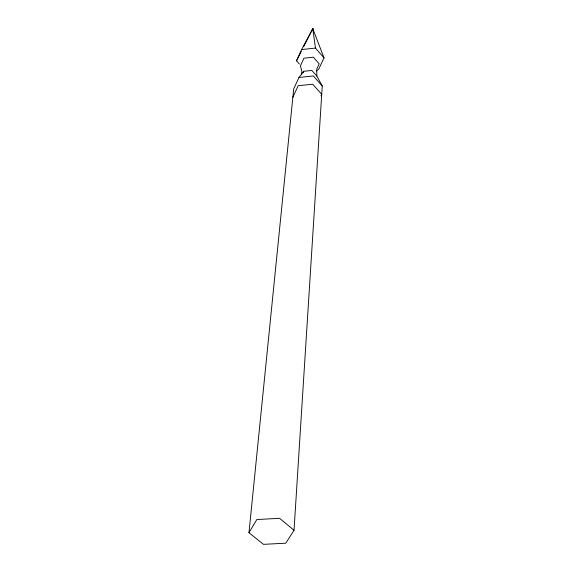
<?xml version="1.0" encoding="UTF-8"?>
<svg xmlns="http://www.w3.org/2000/svg" width="573" height="573" viewBox="0 0 573 573"><rect width="100%" height="100%" fill="white"/><g stroke="black" fill="none" stroke-linecap="round" stroke-linejoin="round"><path stroke-width="0.86" d="M294.028 530.261L322.248 85.986L316.848 76.087L311.834 70.436L303.776 71.281L298.963 77.462L293.691 88.951L248.969 532.675L263.48 544.35L285.791 543.183L294.028 530.261L279.588 518.3L256.833 519.546L248.969 532.675M312.636 30.405L312.779 28.65L324.031 57.88L318.803 69.039L316.275 70.959M301.348 74.676L301.907 71.582L300.438 65.845L303.926 58.217L313.338 57.2L319.19 63.854L316.704 69.161M312.464 30.39L312.779 28.65L313.044 30.405M299.393 64.04L296.52 60.824L301.62 49.572L312.779 28.65L315.458 48.075L324.031 57.88M303.031 72.907L303.776 71.281M292.853 97.274L298.175 85.728L312.7 84.217L321.718 94.309L320.987 95.834M296.52 60.824L301.283 51.405M303.661 46.7L312.779 28.65M301.62 49.572L315.458 48.075M298.963 77.462L313.331 75.958L322.248 85.986M316.74 70.013L316.848 76.087"/></g></svg>
